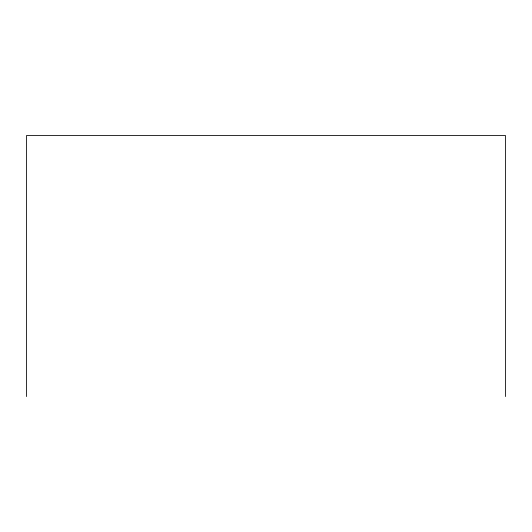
<?xml version="1.0" encoding="UTF-8"?>
<svg xmlns="http://www.w3.org/2000/svg" width="532" height="532" viewBox="0 0 532 532"><rect width="100%" height="100%" fill="white"/><g stroke="black" fill="none" stroke-linecap="round" stroke-linejoin="round"><path stroke-width="0.8" d="M505.4 396.559L505.4 135.441L26.6 135.441L26.6 396.559"/></g></svg>
